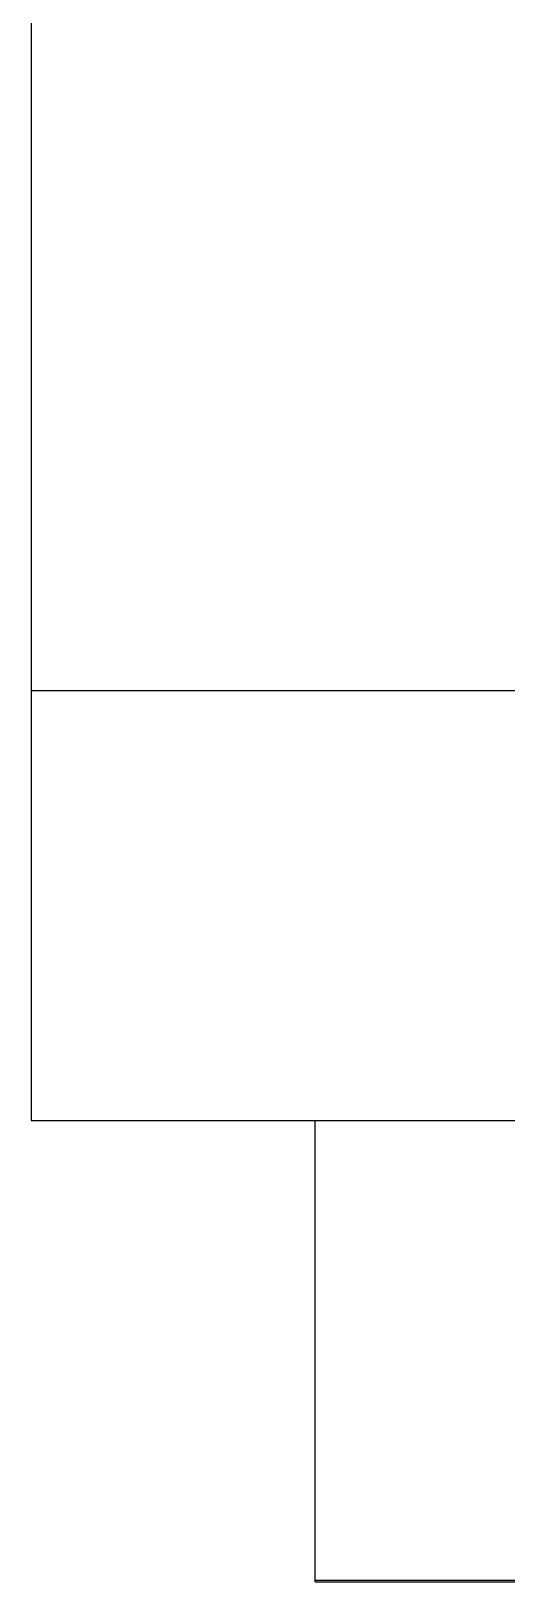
# Model space of a CAD drawing. Extents: x 500 to 100500, y -14500 to 21140.
# Drawn here: x 6376.5 to 6410, y -6847 to -6737.7 of the extents above; entities that cross this region are included whole.
import ezdxf

# ---------------------------------------------------------------- set-up
doc = ezdxf.new("R2010")
doc.units = 0
doc.layers.get('0').update_dxf_attribs({"linetype": 'CONTINUOUS'})
doc.layers.add('D', color=7, linetype='CONTINUOUS')

# ---------------------------------------------------------------- blocks, each defined once
blk = doc.blocks.new('KJG24hsdg')
at = {"color": 1, "linetype": 'Continuous', "lineweight": 25}
for p, q in [((-18270.42, -19786.42), (-18270.42, -20028.44)), ((-17830.42, -20028.44), (-18270.42, -20028.44)), ((-18270.42, -20028.44), (-18270.42, -20058.72)), ((-18270.42, -20058.72), (-17830.42, -20058.72)), ((-18250.42, -20091.1), (-18250.42, -20058.72)), ((-18250.42, -20091.1), (-17850.42, -20091.1)), ((-18250.42, -20091.23), (-18250.42, -20091.1)), ((-18250.42, -20091.23), (-17850.42, -20091.23))]:
    blk.add_line(p, q, dxfattribs=at)

msp = doc.modelspace()

# ---------------------------------------------------------------- block references
at = {"layer": 'D'}
msp.add_blockref('KJG24hsdg', (24646.92, 13244.24, -10.47), dxfattribs=at)

doc.saveas('drawing.dxf')
